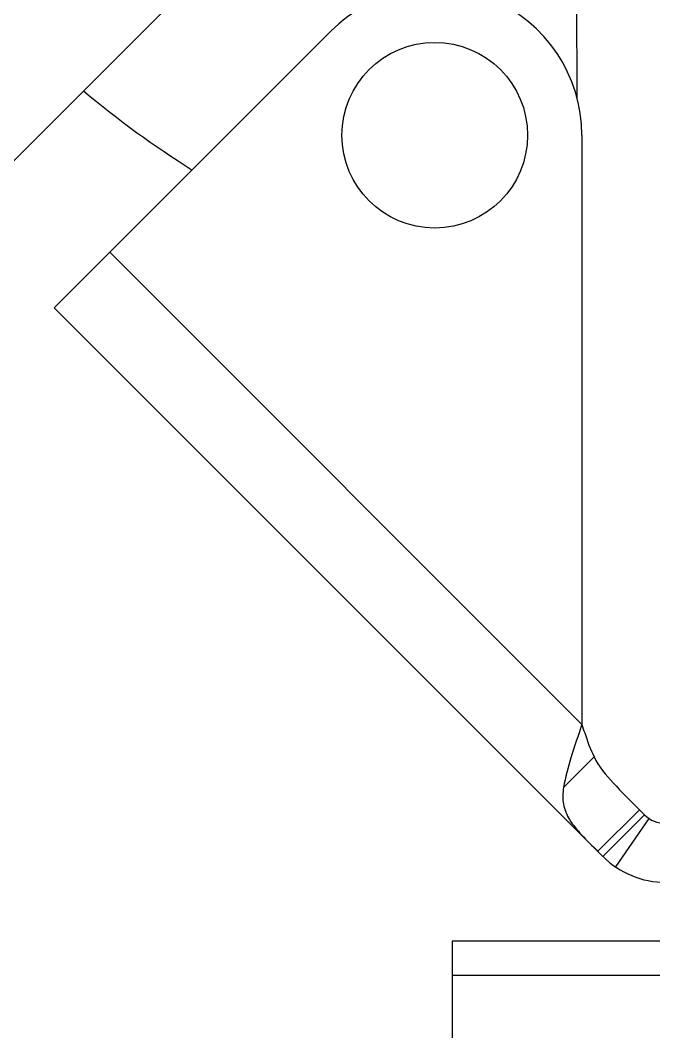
# Model space of a CAD drawing. Extents: x 4995099 to 5303443, y 4627657 to 4889583.
# Drawn here: x 5060948 to 5061608, y 4736369 to 4737423 of the extents above; entities that cross this region are included whole.
import ezdxf

# ---------------------------------------------------------------- set-up
doc = ezdxf.new("R2010")
doc.units = 0
doc.header["$LTSCALE"] = 1000
doc.header["$MEASUREMENT"] = 0
doc.layers.get('0').update_dxf_attribs({"color": 4, "linetype": 'CONTINUOUS'})

msp = doc.modelspace()

# ---------------------------------------------------------------- linework, layer by layer
for p, q in [((5061199, 4737534.2), (5060902.7, 4737237.8)), ((5061528, 4737340.3), (5061527.9, 4737468.6)), ((5060983.2, 4737123.2), (5061271.3, 4737411.3)), ((5061533.1, 4737302.9), (5061533.1, 4736689)), ((5061533.1, 4736689), (5061041.1, 4737181)), ((5060983.2, 4737123.2), (5061555, 4736551.4)), ((5061545.7, 4736655.2), (5061514, 4736623.5)), ((5061549.6, 4736556.9), (5061592.9, 4736600.2)), ((5061555, 4736551.4), (5061598.4, 4736594.8)), ((5061602.7, 4736591.2), (5061568, 4736540.7)), ((5061592.9, 4736600.2), (5061598.4, 4736594.8)), ((5061663.5, 4736463.1), (5061397.8, 4736463.1)), ((5061663.5, 4736427.4), (5061397.8, 4736427.4))]:
    msp.add_line(p, q)
at = {"color": 7}
msp.add_line((5061397.8, 4736463.1), (5061397.8, 4735660.7), dxfattribs=at)
msp.add_circle((5061379.7, 4737302.9), 96.7)
for centre, radius, start, end in [((5061379.7, 4737302.9), 153.3, 0, 135), ((5061670.7, 4738132.3), 1022.2, 230.0192, 237.866), ((5061620.1, 4736616.5), 30.7, 225, 270), ((5061620.1, 4736616.5), 92, 225, 270)]:
    msp.add_arc(centre, radius, start, end)
for points, knots in [([(5061533.1, 4736689), (5061529.1, 4736677.5), (5061521.7, 4736656), (5061515.7, 4736633.9), (5061514, 4736623.5)], [0, 0, 0, 0, 0.53484, 1, 1, 1, 1]), ([(5061533.1, 4736689), (5061534, 4736686.1), (5061537.7, 4736674.7), (5061541.8, 4736663.3), (5061545.7, 4736655.2)], [0, 0, 0, 0, 0.255061, 1, 1, 1, 1]), ([(5061545.7, 4736655.2), (5061550.6, 4736645.2), (5061566.5, 4736626.3), (5061583.7, 4736609.5), (5061592.9, 4736600.2)], [0, 0, 0, 0, 0.46168, 1, 1, 1, 1]), ([(5061514, 4736623.5), (5061513, 4736617.7), (5061512.6, 4736605.8), (5061519.9, 4736588.4), (5061533.4, 4736572.9), (5061543.9, 4736562.5), (5061549.6, 4736556.9)], [0, 0, 0, 0, 0.222359, 0.440545, 0.696247, 1, 1, 1, 1])]:
    msp.add_open_spline(points, degree=3, knots=knots)

doc.saveas('drawing.dxf')
